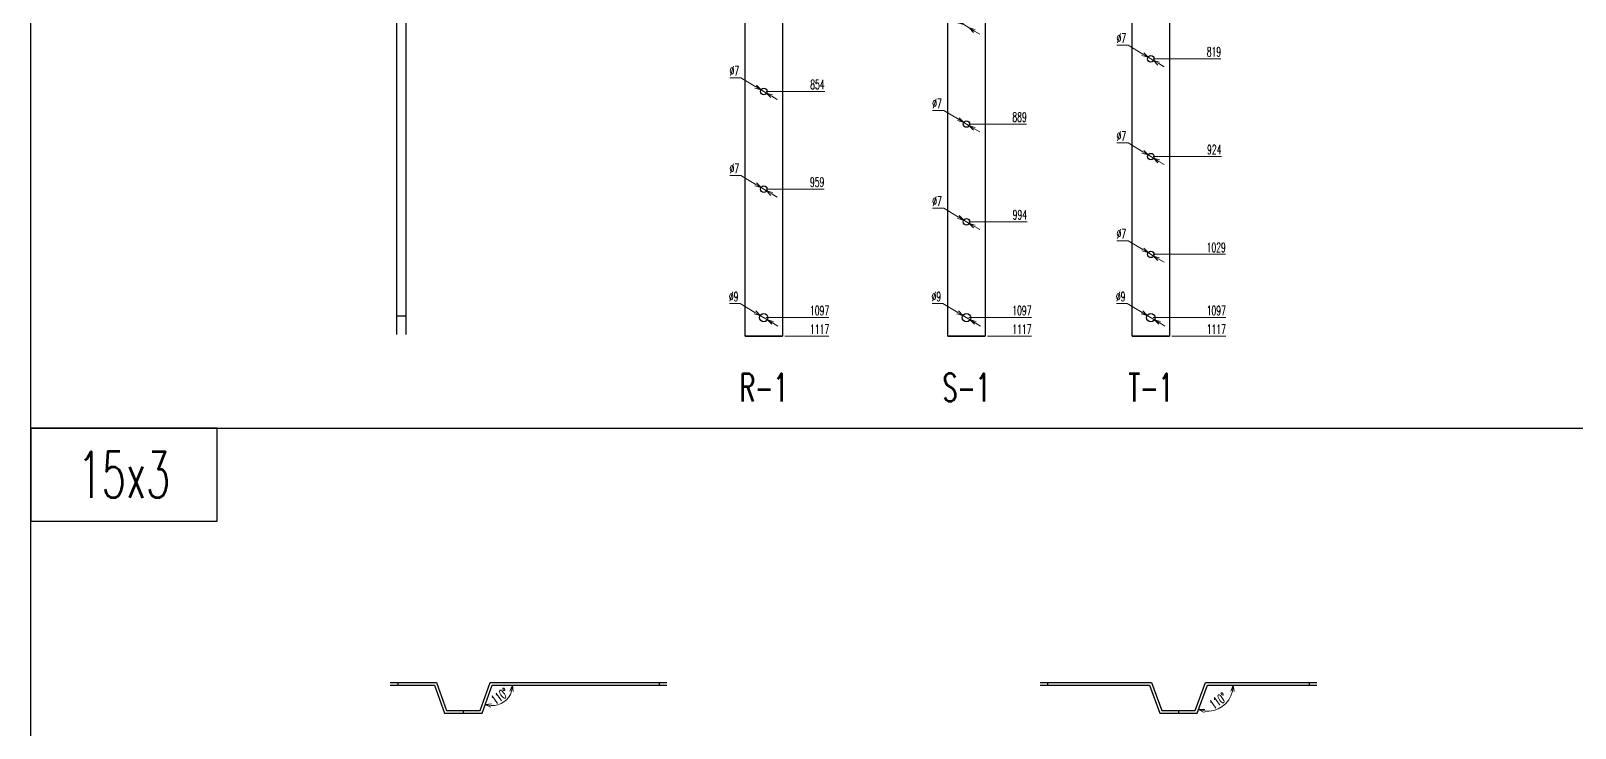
# Model space of a CAD drawing. Header units: millimetres. Extents: x 173893 to 258446, y -176540 to -123824.
# Drawn here: x 191139 to 192798, y -169315 to -168566 of the extents above; entities that cross this region are included whole.
import ezdxf
from ezdxf.enums import TextEntityAlignment as Align

# ---------------------------------------------------------------- set-up
doc = ezdxf.new("R2010")
doc.units = ezdxf.units.MM
doc.header["$LTSCALE"] = 3
doc.layers.add('@.DM. NÉT CHÍNH', color=7, linetype='Continuous')
doc.styles.add('Ann_w01', font='romans.shx', dxfattribs={"width": 0.6, "bigfont": 'chineset.shx'})
doc.dimstyles.new('Dim 01_SC05', dxfattribs={"dimscale": 5, "dimtxt": 2, "dimasz": 1.3, "dimexe": 0.5, "dimexo": 0.5, "dimgap": 0.5, "dimtad": 1, "dimtoh": 1, "dimdec": 1, "dimzin": 12, "dimdsep": 46, "dimtxsty": 'Ann_w01', "dimblk": 'OPEN30', "dimcen": 1.5, "dimclrd": 6, "dimclre": 6, "dimclrt": 3, "dimadec": 1, "dimazin": 3, "dimtm": 1e-09, "dimtfac": 1, "dimtdec": 1, "dimtmove": 0, "dimatfit": 3, "dimldrblk": 'OPEN30', "dimfxl": 1, "dimtolj": 1, "dimlwd": 20, "dimlwe": 20, "dimarcsym": 0})

# ---------------------------------------------------------------- blocks, each defined once
blk = doc.blocks.new('*D666')
at = {"layer": '@.DM. NÉT CHÍNH', "color": 6, "linetype": 'Continuous', "lineweight": 20, "transparency": 16777216}
blk.add_line((191948.8, -168893.8), (191996.3, -168893.8), dxfattribs=at)
at = {"layer": 'Defpoints', "color": 0, "linetype": 'Continuous', "transparency": 16777216}
for p in [(191926.3, -167776.8), (191946.3, -168893.8), (191973.5, -168893.8)]:
    blk.add_point(p, dxfattribs=at)
at = {"layer": '@.DM. NÉT CHÍNH', "color": 3, "linetype": 'Continuous', "transparency": 16777216, "insert": (191986.2, -168886.3), "char_height": 10, "attachment_point": 5, "style": 'Ann_w01'}
blk.add_mtext('\\A1;1117', dxfattribs=at)
blk = doc.blocks.new('_Open30')
at = {"color": 0, "linetype": 'ByBlock', "lineweight": -2}
for p, q in [((-1, 0.27), (0, 0)), ((0, 0), (-1, -0.27)), ((0, 0), (-1, 0))]:
    blk.add_line(p, q, dxfattribs=at)
blk = doc.blocks.new('*D667')
at = {"layer": '@.DM. NÉT CHÍNH', "color": 6, "linetype": 'Continuous', "lineweight": 20, "transparency": 16777216}
blk.add_line((191928.8, -168873.8), (191996.3, -168873.8), dxfattribs=at)
at = {"layer": 'Defpoints', "color": 0, "linetype": 'Continuous', "transparency": 16777216}
for p in [(191926.3, -167776.8), (191926.3, -168873.8), (191973.5, -168873.8)]:
    blk.add_point(p, dxfattribs=at)
at = {"layer": '@.DM. NÉT CHÍNH', "color": 3, "linetype": 'Continuous', "transparency": 16777216, "insert": (191986.2, -168866.3), "char_height": 10, "attachment_point": 5, "style": 'Ann_w01'}
blk.add_mtext('\\A1;1097', dxfattribs=at)
blk = doc.blocks.new('*D668')
at = {"layer": '@.DM. NÉT CHÍNH', "color": 6, "linetype": 'Continuous', "lineweight": 20, "transparency": 16777216}
blk.add_line((191928.8, -168735.8), (191991.2, -168735.8), dxfattribs=at)
at = {"layer": 'Defpoints', "color": 0, "linetype": 'Continuous', "transparency": 16777216}
for p in [(191926.3, -167776.8), (191926.3, -168735.8), (191973.5, -168735.8)]:
    blk.add_point(p, dxfattribs=at)
at = {"layer": '@.DM. NÉT CHÍNH', "color": 3, "linetype": 'Continuous', "transparency": 16777216, "insert": (191983.6, -168728.3), "char_height": 10, "attachment_point": 5, "style": 'Ann_w01'}
blk.add_mtext('\\A1;959', dxfattribs=at)
blk = doc.blocks.new('*D669')
at = {"layer": '@.DM. NÉT CHÍNH', "color": 6, "linetype": 'Continuous', "lineweight": 20, "transparency": 16777216}
blk.add_line((191928.8, -168630.8), (191991.8, -168630.8), dxfattribs=at)
at = {"layer": 'Defpoints', "color": 0, "linetype": 'Continuous', "transparency": 16777216}
for p in [(191926.3, -167776.8), (191926.3, -168630.8), (191973.5, -168630.8)]:
    blk.add_point(p, dxfattribs=at)
at = {"layer": '@.DM. NÉT CHÍNH', "color": 3, "linetype": 'Continuous', "transparency": 16777216, "insert": (191983.9, -168623.3), "char_height": 10, "attachment_point": 5, "style": 'Ann_w01'}
blk.add_mtext('\\A1;854', dxfattribs=at)
blk = doc.blocks.new('*D681')
at = {"layer": '@.DM. NÉT CHÍNH', "color": 6, "linetype": 'Continuous', "lineweight": 20, "transparency": 16777216}
blk.add_line((192166.5, -168893.8), (192213.7, -168893.8), dxfattribs=at)
at = {"layer": 'Defpoints', "color": 0, "linetype": 'Continuous', "transparency": 16777216}
for p in [(192144, -167776.8), (192164, -168893.8), (192190.9, -168893.8)]:
    blk.add_point(p, dxfattribs=at)
at = {"layer": '@.DM. NÉT CHÍNH', "color": 3, "linetype": 'Continuous', "transparency": 16777216, "insert": (192203.5, -168886.3), "char_height": 10, "attachment_point": 5, "style": 'Ann_w01'}
blk.add_mtext('\\A1;1117', dxfattribs=at)
blk = doc.blocks.new('*D682')
at = {"layer": '@.DM. NÉT CHÍNH', "color": 6, "linetype": 'Continuous', "lineweight": 20, "transparency": 16777216}
blk.add_line((192146.5, -168873.8), (192213.7, -168873.8), dxfattribs=at)
at = {"layer": 'Defpoints', "color": 0, "linetype": 'Continuous', "transparency": 16777216}
for p in [(192144, -167776.8), (192144, -168873.8), (192190.9, -168873.8)]:
    blk.add_point(p, dxfattribs=at)
at = {"layer": '@.DM. NÉT CHÍNH', "color": 3, "linetype": 'Continuous', "transparency": 16777216, "insert": (192203.5, -168866.3), "char_height": 10, "attachment_point": 5, "style": 'Ann_w01'}
blk.add_mtext('\\A1;1097', dxfattribs=at)
blk = doc.blocks.new('*D683')
at = {"layer": '@.DM. NÉT CHÍNH', "color": 6, "linetype": 'Continuous', "lineweight": 20, "transparency": 16777216}
blk.add_line((192146.5, -168770.8), (192209.1, -168770.8), dxfattribs=at)
at = {"layer": 'Defpoints', "color": 0, "linetype": 'Continuous', "transparency": 16777216}
for p in [(192144, -167776.8), (192144, -168770.8), (192190.9, -168770.8)]:
    blk.add_point(p, dxfattribs=at)
at = {"layer": '@.DM. NÉT CHÍNH', "color": 3, "linetype": 'Continuous', "transparency": 16777216, "insert": (192201.3, -168763.3), "char_height": 10, "attachment_point": 5, "style": 'Ann_w01'}
blk.add_mtext('\\A1;994', dxfattribs=at)
blk = doc.blocks.new('*D684')
at = {"layer": '@.DM. NÉT CHÍNH', "color": 6, "linetype": 'Continuous', "lineweight": 20, "transparency": 16777216}
blk.add_line((192146.5, -168665.8), (192208.5, -168665.8), dxfattribs=at)
at = {"layer": 'Defpoints', "color": 0, "linetype": 'Continuous', "transparency": 16777216}
for p in [(192144, -167776.8), (192144, -168665.8), (192190.9, -168665.8)]:
    blk.add_point(p, dxfattribs=at)
at = {"layer": '@.DM. NÉT CHÍNH', "color": 3, "linetype": 'Continuous', "transparency": 16777216, "insert": (192201, -168658.3), "char_height": 10, "attachment_point": 5, "style": 'Ann_w01'}
blk.add_mtext('\\A1;889', dxfattribs=at)
blk = doc.blocks.new('*D696')
at = {"layer": '@.DM. NÉT CHÍNH', "color": 6, "linetype": 'Continuous', "lineweight": 20, "transparency": 16777216}
blk.add_line((192364.5, -168893.8), (192422.5, -168893.8), dxfattribs=at)
at = {"layer": 'Defpoints', "color": 0, "linetype": 'Continuous', "transparency": 16777216}
for p in [(192342, -167776.8), (192362, -168893.8), (192399.7, -168893.8)]:
    blk.add_point(p, dxfattribs=at)
at = {"layer": '@.DM. NÉT CHÍNH', "color": 3, "linetype": 'Continuous', "transparency": 16777216, "insert": (192412.3, -168886.3), "char_height": 10, "attachment_point": 5, "style": 'Ann_w01'}
blk.add_mtext('\\A1;1117', dxfattribs=at)
blk = doc.blocks.new('*D697')
at = {"layer": '@.DM. NÉT CHÍNH', "color": 6, "linetype": 'Continuous', "lineweight": 20, "transparency": 16777216}
blk.add_line((192344.5, -168873.8), (192422.5, -168873.8), dxfattribs=at)
at = {"layer": 'Defpoints', "color": 0, "linetype": 'Continuous', "transparency": 16777216}
for p in [(192342, -167776.8), (192342, -168873.8), (192399.7, -168873.8)]:
    blk.add_point(p, dxfattribs=at)
at = {"layer": '@.DM. NÉT CHÍNH', "color": 3, "linetype": 'Continuous', "transparency": 16777216, "insert": (192412.3, -168866.3), "char_height": 10, "attachment_point": 5, "style": 'Ann_w01'}
blk.add_mtext('\\A1;1097', dxfattribs=at)
blk = doc.blocks.new('*D698')
at = {"layer": '@.DM. NÉT CHÍNH', "color": 6, "linetype": 'Continuous', "lineweight": 20, "transparency": 16777216}
blk.add_line((192344.5, -168805.8), (192422.2, -168805.8), dxfattribs=at)
at = {"layer": 'Defpoints', "color": 0, "linetype": 'Continuous', "transparency": 16777216}
for p in [(192342, -167776.8), (192342, -168805.8), (192399.7, -168805.8)]:
    blk.add_point(p, dxfattribs=at)
at = {"layer": '@.DM. NÉT CHÍNH', "color": 3, "linetype": 'Continuous', "transparency": 16777216, "insert": (192412.2, -168798.3), "char_height": 10, "attachment_point": 5, "style": 'Ann_w01'}
blk.add_mtext('\\A1;1029', dxfattribs=at)
blk = doc.blocks.new('*D699')
at = {"layer": '@.DM. NÉT CHÍNH', "color": 6, "linetype": 'Continuous', "lineweight": 20, "transparency": 16777216}
blk.add_line((192344.5, -168700.8), (192417.9, -168700.8), dxfattribs=at)
at = {"layer": 'Defpoints', "color": 0, "linetype": 'Continuous', "transparency": 16777216}
for p in [(192342, -167776.8), (192342, -168700.8), (192399.7, -168700.8)]:
    blk.add_point(p, dxfattribs=at)
at = {"layer": '@.DM. NÉT CHÍNH', "color": 3, "linetype": 'Continuous', "transparency": 16777216, "insert": (192410.1, -168693.3), "char_height": 10, "attachment_point": 5, "style": 'Ann_w01'}
blk.add_mtext('\\A1;924', dxfattribs=at)
blk = doc.blocks.new('*D700')
at = {"layer": '@.DM. NÉT CHÍNH', "color": 6, "linetype": 'Continuous', "lineweight": 20, "transparency": 16777216}
blk.add_line((192344.5, -168595.8), (192417.3, -168595.8), dxfattribs=at)
at = {"layer": 'Defpoints', "color": 0, "linetype": 'Continuous', "transparency": 16777216}
for p in [(192342, -167776.8), (192342, -168595.8), (192399.7, -168595.8)]:
    blk.add_point(p, dxfattribs=at)
at = {"layer": '@.DM. NÉT CHÍNH', "color": 3, "linetype": 'Continuous', "transparency": 16777216, "insert": (192409.8, -168588.3), "char_height": 10, "attachment_point": 5, "style": 'Ann_w01'}
blk.add_mtext('\\A1;819', dxfattribs=at)
blk = doc.blocks.new('*D711')
at = {"layer": '@.DM. NÉT CHÍNH', "color": 6, "linetype": 'Continuous', "lineweight": 20, "transparency": 16777216}
for p, q in [((192305.6, -168791.2), (192317.5, -168791.2)), ((192317.5, -168791.2), (192333.4, -168800.7)), ((192345, -168807.6), (192339, -168804)), ((192350.6, -168810.9), (192356.2, -168814.3))]:
    blk.add_line(p, q, dxfattribs=at)
at = {"layer": 'Defpoints', "color": 0, "linetype": 'Continuous', "transparency": 16777216}
for p in [(192339, -168804), (192345, -168807.6)]:
    blk.add_point(p, dxfattribs=at)
at = {"layer": '@.DM. NÉT CHÍNH', "color": 6, "linetype": 'Continuous', "lineweight": 20, "transparency": 16777216, "xscale": 6.5, "yscale": 6.5, "zscale": 6.5}
for p, rotation in [((192339, -168804), 329.2399760112503), ((192345, -168807.6), 149.2399760112503)]:
    blk.add_blockref('_Open30', p, dxfattribs=dict(at, rotation=rotation))
at = {"layer": '@.DM. NÉT CHÍNH', "color": 3, "linetype": 'Continuous', "transparency": 16777216, "insert": (192310.3, -168783.7), "char_height": 10, "attachment_point": 5, "style": 'Ann_w01'}
blk.add_mtext('\\A1;∅7', dxfattribs=at)
blk = doc.blocks.new('*D712')
at = {"layer": '@.DM. NÉT CHÍNH', "color": 6, "linetype": 'Continuous', "lineweight": 20, "transparency": 16777216}
for p, q in [((192305.6, -168686.2), (192317.5, -168686.2)), ((192317.5, -168686.2), (192333.4, -168695.7)), ((192345, -168702.6), (192339, -168699)), ((192350.6, -168705.9), (192356.2, -168709.3))]:
    blk.add_line(p, q, dxfattribs=at)
at = {"layer": 'Defpoints', "color": 0, "linetype": 'Continuous', "transparency": 16777216}
for p in [(192339, -168699), (192345, -168702.6)]:
    blk.add_point(p, dxfattribs=at)
at = {"layer": '@.DM. NÉT CHÍNH', "color": 6, "linetype": 'Continuous', "lineweight": 20, "transparency": 16777216, "xscale": 6.5, "yscale": 6.5, "zscale": 6.5}
for p, rotation in [((192339, -168699), 329.2399760123079), ((192345, -168702.6), 149.2399760123079)]:
    blk.add_blockref('_Open30', p, dxfattribs=dict(at, rotation=rotation))
at = {"layer": '@.DM. NÉT CHÍNH', "color": 3, "linetype": 'Continuous', "transparency": 16777216, "insert": (192310.3, -168678.7), "char_height": 10, "attachment_point": 5, "style": 'Ann_w01'}
blk.add_mtext('\\A1;∅7', dxfattribs=at)
blk = doc.blocks.new('*D713')
at = {"layer": '@.DM. NÉT CHÍNH', "color": 6, "linetype": 'Continuous', "lineweight": 20, "transparency": 16777216}
for p, q in [((192305.6, -168581.2), (192317.5, -168581.2)), ((192317.5, -168581.2), (192333.4, -168590.7)), ((192345, -168597.6), (192339, -168594)), ((192350.6, -168600.9), (192356.2, -168604.3))]:
    blk.add_line(p, q, dxfattribs=at)
at = {"layer": 'Defpoints', "color": 0, "linetype": 'Continuous', "transparency": 16777216}
for p in [(192339, -168594), (192345, -168597.6)]:
    blk.add_point(p, dxfattribs=at)
at = {"layer": '@.DM. NÉT CHÍNH', "color": 6, "linetype": 'Continuous', "lineweight": 20, "transparency": 16777216, "xscale": 6.5, "yscale": 6.5, "zscale": 6.5}
for p, rotation in [((192339, -168594), 329.2399760125955), ((192345, -168597.6), 149.2399760125955)]:
    blk.add_blockref('_Open30', p, dxfattribs=dict(at, rotation=rotation))
at = {"layer": '@.DM. NÉT CHÍNH', "color": 3, "linetype": 'Continuous', "transparency": 16777216, "insert": (192310.3, -168573.7), "char_height": 10, "attachment_point": 5, "style": 'Ann_w01'}
blk.add_mtext('\\A1;∅7', dxfattribs=at)
blk = doc.blocks.new('*D720')
at = {"layer": '@.DM. NÉT CHÍNH', "color": 6, "linetype": 'Continuous', "lineweight": 20, "transparency": 16777216}
for p, q in [((192107.6, -168756.2), (192119.5, -168756.2)), ((192119.5, -168756.2), (192135.4, -168765.7)), ((192147, -168772.6), (192141, -168769)), ((192152.6, -168775.9), (192158.2, -168779.3))]:
    blk.add_line(p, q, dxfattribs=at)
at = {"layer": 'Defpoints', "color": 0, "linetype": 'Continuous', "transparency": 16777216}
for p in [(192141, -168769), (192147, -168772.6)]:
    blk.add_point(p, dxfattribs=at)
at = {"layer": '@.DM. NÉT CHÍNH', "color": 6, "linetype": 'Continuous', "lineweight": 20, "transparency": 16777216, "xscale": 6.5, "yscale": 6.5, "zscale": 6.5}
for p, rotation in [((192141, -168769), 329.239976012956), ((192147, -168772.6), 149.239976012956)]:
    blk.add_blockref('_Open30', p, dxfattribs=dict(at, rotation=rotation))
at = {"layer": '@.DM. NÉT CHÍNH', "color": 3, "linetype": 'Continuous', "transparency": 16777216, "insert": (192112.3, -168748.7), "char_height": 10, "attachment_point": 5, "style": 'Ann_w01'}
blk.add_mtext('\\A1;∅7', dxfattribs=at)
blk = doc.blocks.new('*D721')
at = {"layer": '@.DM. NÉT CHÍNH', "color": 6, "linetype": 'Continuous', "lineweight": 20, "transparency": 16777216}
for p, q in [((192107.6, -168651.2), (192119.5, -168651.2)), ((192119.5, -168651.2), (192135.4, -168660.7)), ((192147, -168667.6), (192141, -168664)), ((192152.6, -168670.9), (192158.2, -168674.3))]:
    blk.add_line(p, q, dxfattribs=at)
at = {"layer": 'Defpoints', "color": 0, "linetype": 'Continuous', "transparency": 16777216}
for p in [(192141, -168664), (192147, -168667.6)]:
    blk.add_point(p, dxfattribs=at)
at = {"layer": '@.DM. NÉT CHÍNH', "color": 6, "linetype": 'Continuous', "lineweight": 20, "transparency": 16777216, "xscale": 6.5, "yscale": 6.5, "zscale": 6.5}
for p, rotation in [((192141, -168664), 329.2399760134044), ((192147, -168667.6), 149.2399760134044)]:
    blk.add_blockref('_Open30', p, dxfattribs=dict(at, rotation=rotation))
at = {"layer": '@.DM. NÉT CHÍNH', "color": 3, "linetype": 'Continuous', "transparency": 16777216, "insert": (192112.3, -168643.7), "char_height": 10, "attachment_point": 5, "style": 'Ann_w01'}
blk.add_mtext('\\A1;∅7', dxfattribs=at)
blk = doc.blocks.new('*D722')
at = {"layer": '@.DM. NÉT CHÍNH', "color": 6, "linetype": 'Continuous', "lineweight": 20, "transparency": 16777216}
for p, q in [((192107.6, -168546.2), (192119.5, -168546.2)), ((192119.5, -168546.2), (192135.4, -168555.7)), ((192147, -168562.6), (192141, -168559)), ((192152.6, -168565.9), (192158.2, -168569.3))]:
    blk.add_line(p, q, dxfattribs=at)
at = {"layer": 'Defpoints', "color": 0, "linetype": 'Continuous', "transparency": 16777216}
for p in [(192141, -168559), (192147, -168562.6)]:
    blk.add_point(p, dxfattribs=at)
at = {"layer": '@.DM. NÉT CHÍNH', "color": 6, "linetype": 'Continuous', "lineweight": 20, "transparency": 16777216, "xscale": 6.5, "yscale": 6.5, "zscale": 6.5}
for p, rotation in [((192141, -168559), 329.239976010841), ((192147, -168562.6), 149.2399760108409)]:
    blk.add_blockref('_Open30', p, dxfattribs=dict(at, rotation=rotation))
at = {"layer": '@.DM. NÉT CHÍNH', "color": 3, "linetype": 'Continuous', "transparency": 16777216, "insert": (192112.3, -168538.7), "char_height": 10, "attachment_point": 5, "style": 'Ann_w01'}
blk.add_mtext('\\A1;∅7', dxfattribs=at)
blk = doc.blocks.new('*D729')
at = {"layer": '@.DM. NÉT CHÍNH', "color": 6, "linetype": 'Continuous', "lineweight": 20, "transparency": 16777216}
for p, q in [((191889.9, -168721.2), (191901.8, -168721.2)), ((191901.8, -168721.2), (191917.7, -168730.7)), ((191929.3, -168737.6), (191923.3, -168734)), ((191934.9, -168740.9), (191940.5, -168744.3))]:
    blk.add_line(p, q, dxfattribs=at)
at = {"layer": 'Defpoints', "color": 0, "linetype": 'Continuous', "transparency": 16777216}
for p in [(191923.3, -168734), (191929.3, -168737.6)]:
    blk.add_point(p, dxfattribs=at)
at = {"layer": '@.DM. NÉT CHÍNH', "color": 6, "linetype": 'Continuous', "lineweight": 20, "transparency": 16777216, "xscale": 6.5, "yscale": 6.5, "zscale": 6.5}
for p, rotation in [((191923.3, -168734), 329.2399760130828), ((191929.3, -168737.6), 149.2399760130828)]:
    blk.add_blockref('_Open30', p, dxfattribs=dict(at, rotation=rotation))
at = {"layer": '@.DM. NÉT CHÍNH', "color": 3, "linetype": 'Continuous', "transparency": 16777216, "insert": (191894.6, -168713.7), "char_height": 10, "attachment_point": 5, "style": 'Ann_w01'}
blk.add_mtext('\\A1;∅7', dxfattribs=at)
blk = doc.blocks.new('*D730')
at = {"layer": '@.DM. NÉT CHÍNH', "color": 6, "linetype": 'Continuous', "lineweight": 20, "transparency": 16777216}
for p, q in [((191889.9, -168616.2), (191901.8, -168616.2)), ((191901.8, -168616.2), (191917.7, -168625.7)), ((191929.3, -168632.6), (191923.3, -168629)), ((191934.9, -168635.9), (191940.5, -168639.3))]:
    blk.add_line(p, q, dxfattribs=at)
at = {"layer": 'Defpoints', "color": 0, "linetype": 'Continuous', "transparency": 16777216}
for p in [(191923.3, -168629), (191929.3, -168632.6)]:
    blk.add_point(p, dxfattribs=at)
at = {"layer": '@.DM. NÉT CHÍNH', "color": 6, "linetype": 'Continuous', "lineweight": 20, "transparency": 16777216, "xscale": 6.5, "yscale": 6.5, "zscale": 6.5}
for p, rotation in [((191923.3, -168629), 329.2399760123079), ((191929.3, -168632.6), 149.2399760123079)]:
    blk.add_blockref('_Open30', p, dxfattribs=dict(at, rotation=rotation))
at = {"layer": '@.DM. NÉT CHÍNH', "color": 3, "linetype": 'Continuous', "transparency": 16777216, "insert": (191894.6, -168608.7), "char_height": 10, "attachment_point": 5, "style": 'Ann_w01'}
blk.add_mtext('\\A1;∅7', dxfattribs=at)
blk = doc.blocks.new('*D739')
at = {"layer": '@.DM. NÉT CHÍNH', "color": 6, "linetype": 'Continuous', "lineweight": 20, "transparency": 16777216}
for p, q in [((192305, -168858.7), (192316.7, -168858.7)), ((192316.7, -168858.7), (192332.6, -168868.2)), ((192345.9, -168876.1), (192338.2, -168871.5)), ((192351.5, -168879.4), (192357.1, -168882.8))]:
    blk.add_line(p, q, dxfattribs=at)
at = {"layer": 'Defpoints', "color": 0, "linetype": 'Continuous', "transparency": 16777216}
for p in [(192338.2, -168871.5), (192345.9, -168876.1)]:
    blk.add_point(p, dxfattribs=at)
at = {"layer": '@.DM. NÉT CHÍNH', "color": 6, "linetype": 'Continuous', "lineweight": 20, "transparency": 16777216, "xscale": 6.5, "yscale": 6.5, "zscale": 6.5}
for p, rotation in [((192338.2, -168871.5), 329.2399760118589), ((192345.9, -168876.1), 149.2399760118589)]:
    blk.add_blockref('_Open30', p, dxfattribs=dict(at, rotation=rotation))
at = {"layer": '@.DM. NÉT CHÍNH', "color": 3, "linetype": 'Continuous', "transparency": 16777216, "insert": (192309.6, -168851.2), "char_height": 10, "attachment_point": 5, "style": 'Ann_w01'}
blk.add_mtext('\\A1;∅9', dxfattribs=at)
blk = doc.blocks.new('*D741')
at = {"layer": '@.DM. NÉT CHÍNH', "color": 6, "linetype": 'Continuous', "lineweight": 20, "transparency": 16777216}
for p, q in [((192107, -168858.7), (192118.7, -168858.7)), ((192118.7, -168858.7), (192134.6, -168868.2)), ((192147.9, -168876.1), (192140.1, -168871.5)), ((192153.5, -168879.4), (192159, -168882.8))]:
    blk.add_line(p, q, dxfattribs=at)
at = {"layer": 'Defpoints', "color": 0, "linetype": 'Continuous', "transparency": 16777216}
for p in [(192140.1, -168871.5), (192147.9, -168876.1)]:
    blk.add_point(p, dxfattribs=at)
at = {"layer": '@.DM. NÉT CHÍNH', "color": 6, "linetype": 'Continuous', "lineweight": 20, "transparency": 16777216, "xscale": 6.5, "yscale": 6.5, "zscale": 6.5}
for p, rotation in [((192140.1, -168871.5), 329.2399760116087), ((192147.9, -168876.1), 149.2399760116088)]:
    blk.add_blockref('_Open30', p, dxfattribs=dict(at, rotation=rotation))
at = {"layer": '@.DM. NÉT CHÍNH', "color": 3, "linetype": 'Continuous', "transparency": 16777216, "insert": (192111.6, -168851.2), "char_height": 10, "attachment_point": 5, "style": 'Ann_w01'}
blk.add_mtext('\\A1;∅9', dxfattribs=at)
blk = doc.blocks.new('*D743')
at = {"layer": '@.DM. NÉT CHÍNH', "color": 6, "linetype": 'Continuous', "lineweight": 20, "transparency": 16777216}
for p, q in [((191889.3, -168858.7), (191900.9, -168858.7)), ((191900.9, -168858.7), (191916.8, -168868.2)), ((191930.2, -168876.1), (191922.4, -168871.5)), ((191935.7, -168879.4), (191941.3, -168882.8))]:
    blk.add_line(p, q, dxfattribs=at)
at = {"layer": 'Defpoints', "color": 0, "linetype": 'Continuous', "transparency": 16777216}
for p in [(191922.4, -168871.5), (191930.2, -168876.1)]:
    blk.add_point(p, dxfattribs=at)
at = {"layer": '@.DM. NÉT CHÍNH', "color": 6, "linetype": 'Continuous', "lineweight": 20, "transparency": 16777216, "xscale": 6.5, "yscale": 6.5, "zscale": 6.5}
for p, rotation in [((191922.4, -168871.5), 329.2399760118931), ((191930.2, -168876.1), 149.2399760118931)]:
    blk.add_blockref('_Open30', p, dxfattribs=dict(at, rotation=rotation))
at = {"layer": '@.DM. NÉT CHÍNH', "color": 3, "linetype": 'Continuous', "transparency": 16777216, "insert": (191893.9, -168851.2), "char_height": 10, "attachment_point": 5, "style": 'Ann_w01'}
blk.add_mtext('\\A1;∅9', dxfattribs=at)
blk = doc.blocks.new('*D4282')
at = {"layer": '@.DM. NÉT CHÍNH', "color": 6, "linetype": 'Continuous', "lineweight": 20, "transparency": 16777216}
blk.add_arc((191634.6, -169268.8), 21.8, 267.1724, 342.8276, dxfattribs=at)
at = {"layer": 'Defpoints', "color": 0, "linetype": 'Continuous', "transparency": 16777216}
for p in [(191634.6, -169268.8), (191634.6, -169268.8), (191822.1, -169268.8), (191640.8, -169289.7), (191623.7, -169298.8)]:
    blk.add_point(p, dxfattribs=at)
at = {"layer": '@.DM. NÉT CHÍNH', "color": 6, "linetype": 'Continuous', "lineweight": 20, "transparency": 16777216, "xscale": 6.5, "yscale": 6.5, "zscale": 6.5}
for p, rotation in [((191656.3, -169268.8), 81.41378470728868), ((191627.1, -169289.3), 168.58621529269)]:
    blk.add_blockref('_Open30', p, dxfattribs=dict(at, rotation=rotation))
at = {"layer": '@.DM. NÉT CHÍNH', "color": 3, "linetype": 'Continuous', "transparency": 16777216, "insert": (191642.8, -169280.5), "char_height": 10, "attachment_point": 5, "rotation": 35, "style": 'Ann_w01'}
blk.add_mtext('\\A1;110°', dxfattribs=at)
blk = doc.blocks.new('*D4283')
at = {"layer": '@.DM. NÉT CHÍNH', "color": 6, "linetype": 'Continuous', "lineweight": 20, "transparency": 16777216}
blk.add_arc((192402.7, -169268.8), 27.8, 263.4254, 346.5746, dxfattribs=at)
at = {"layer": 'Defpoints', "color": 0, "linetype": 'Continuous', "transparency": 16777216}
for p in [(192402.7, -169268.8), (192402.7, -169268.8), (192520.2, -169268.8), (192410.7, -169295.4), (192391.8, -169298.8)]:
    blk.add_point(p, dxfattribs=at)
at = {"layer": '@.DM. NÉT CHÍNH', "color": 6, "linetype": 'Continuous', "lineweight": 20, "transparency": 16777216, "xscale": 6.5, "yscale": 6.5, "zscale": 6.5}
for p, rotation in [((192430.5, -169268.8), 83.28732178468887), ((192393.2, -169294.9), 166.7126782152862)]:
    blk.add_blockref('_Open30', p, dxfattribs=dict(at, rotation=rotation))
at = {"layer": '@.DM. NÉT CHÍNH', "color": 3, "linetype": 'Continuous', "transparency": 16777216, "insert": (192414.3, -169285.4), "char_height": 10, "attachment_point": 5, "rotation": 35, "style": 'Ann_w01'}
blk.add_mtext('\\A1;110°', dxfattribs=at)

msp = doc.modelspace()

# ---------------------------------------------------------------- linework, layer by layer
at = {"color": 1}
msp.add_line((191906.3, -168893.82), (191946.3, -168893.82), dxfattribs=at)
at = {"color": 2}
for p, q in [((192124.01, -168893.82), (192164.01, -168893.82)), ((192231.19, -169265.8), (192231.19, -169268.8)), ((192512.18, -169265.8), (192512.18, -169268.8)), ((192371.68, -169295.8), (192371.68, -169298.8))]:
    msp.add_line(p, q, dxfattribs=at)
at = {"color": 4}
msp.add_line((192322.02, -168893.82), (192362.02, -168893.82), dxfattribs=at)
at = {"color": 1}
for points in [[(191906.3, -168893.82), (191906.3, -167776.82), (191946.3, -167776.82), (191946.3, -168893.82)], [(191906.3, -168893.82), (191906.3, -167818.82), (191946.3, -167818.82), (191946.3, -168893.82)], [(191906.3, -168893.82), (191906.3, -167868.82), (191946.3, -167868.82), (191946.3, -168893.82)]]:
    msp.add_lwpolyline(points, close=True, dxfattribs=at)
at = {"color": 2}
for points in [[(192124.01, -168893.82), (192124.01, -167776.82), (192164.01, -167776.82), (192164.01, -168893.82)], [(192124.01, -168893.82), (192124.01, -167818.82), (192164.01, -167818.82), (192164.01, -168893.82)], [(192124.01, -168893.82), (192124.01, -167868.82), (192164.01, -167868.82), (192164.01, -168893.82)]]:
    msp.add_lwpolyline(points, close=True, dxfattribs=at)
at = {"color": 4}
for points in [[(192322.02, -168893.82), (192322.02, -167776.82), (192362.02, -167776.82), (192362.02, -168893.82)], [(192322.02, -168893.82), (192322.02, -167818.82), (192362.02, -167818.82), (192362.02, -168893.82)], [(192322.02, -168893.82), (192322.02, -167868.82), (192362.02, -167868.82), (192362.02, -168893.82)]]:
    msp.add_lwpolyline(points, close=True, dxfattribs=at)
msp.add_lwpolyline([(191139.08, -169092.55), (191339.08, -169092.55), (191339.08, -168992.55), (191139.08, -168992.55)], close=True)
at = {"color": 2}
for points in [[(192223.19, -169265.8), (192342.76, -169265.8), (192353.68, -169295.8), (192389.68, -169295.8), (192400.6, -169265.8), (192520.18, -169265.8)], [(192223.19, -169268.8), (192340.66, -169268.8), (192351.58, -169298.8), (192391.78, -169298.8), (192402.7, -169268.8), (192520.18, -169268.8)]]:
    msp.add_lwpolyline(points, dxfattribs=at)
at = {"color": 4}
for centre, radius in [((192342.02, -168595.82), 3.5), ((192342.02, -168700.82), 3.5), ((192342.02, -168805.82), 3.5), ((192342.02, -168873.82), 4.5)]:
    msp.add_circle(centre, radius, dxfattribs=at)
at = {"color": 1}
for centre, radius in [((191926.3, -168630.82), 3.5), ((191926.3, -168735.82), 3.5), ((191926.3, -168873.82), 4.5)]:
    msp.add_circle(centre, radius, dxfattribs=at)
at = {"color": 2}
for centre, radius in [((192144.01, -168665.82), 3.5), ((192144.01, -168770.82), 3.5), ((192144.01, -168873.82), 4.5)]:
    msp.add_circle(centre, radius, dxfattribs=at)
at = {"layer": '@.DM. NÉT CHÍNH', "linetype": 'Continuous'}
for p, q in [((191531.66, -168871.88), (191541.66, -168871.88)), ((191139.08, -168992.55), (194090.8, -168992.55))]:
    msp.add_line(p, q, dxfattribs=at)
at = {"layer": '@.DM. NÉT CHÍNH', "color": 1, "linetype": 'Continuous'}
for p, q in [((191533.06, -169265.8), (191533.06, -169268.8)), ((191814.06, -169265.8), (191814.06, -169268.8)), ((191603.56, -169295.8), (191603.56, -169298.8))]:
    msp.add_line(p, q, dxfattribs=at)
at = {"layer": '@.DM. NÉT CHÍNH', "linetype": 'Continuous'}
msp.add_lwpolyline([(191139.08, -167105.38), (196349.34, -167105.38), (196349.34, -171550.66), (191139.08, -171550.66)], close=True, dxfattribs=at)
at = {"layer": '@.DM. NÉT CHÍNH', "color": 1, "linetype": 'Continuous'}
for points in [[(191566.16, -167781.38), (191566.16, -167823.38), (191531.66, -167862.88), (191531.66, -168891.88)], [(191576.16, -167781.38), (191576.16, -167827.41), (191541.66, -167866.91), (191541.66, -168891.88)], [(191525.06, -169265.8), (191574.64, -169265.8), (191585.56, -169295.8), (191621.56, -169295.8), (191632.48, -169265.8), (191822.06, -169265.8)], [(191525.06, -169268.8), (191572.54, -169268.8), (191583.46, -169298.8), (191623.66, -169298.8), (191634.58, -169268.8), (191822.06, -169268.8)]]:
    msp.add_lwpolyline(points, dxfattribs=at)

# ---------------------------------------------------------------- texts
at = {"style": 'Ann_w01', "width": 0.6}
for s, p in [('R-1', (191926.3, -168948.82)), ('S-1', (192144.01, -168948.82)), ('T-1', (192342.02, -168948.82))]:
    msp.add_text(s, height=30, dxfattribs=at).set_placement(p, align=Align.MIDDLE_CENTER)
at = {"color": 1, "style": 'Ann_w01', "width": 0.6}
msp.add_text('15x3', height=50, dxfattribs=at).set_placement((191239.08, -169042.55), align=Align.MIDDLE_CENTER)

# ---------------------------------------------------------------- dimensions: what is measured, and where the dimension line sits
at = {"layer": '@.DM. NÉT CHÍNH', "linetype": 'Continuous'}
for feature_location, offset, origin, picture, middle in [((191946.3, -168893.82), (27.24, 0), (191926.3, -167776.82), '*D666', (191986.18, -168886.32)), ((191926.3, -168873.82), (47.24, 0), (191926.3, -167776.82), '*D667', (191986.18, -168866.32)), ((191926.3, -168735.82), (47.24, 0), (191926.3, -167776.82), '*D668', (191983.61, -168728.32)), ((191926.3, -168630.82), (47.24, 0), (191926.3, -167776.82), '*D669', (191983.89, -168623.32)), ((192164.01, -168893.82), (26.89, 0), (192144.01, -167776.82), '*D681', (192203.54, -168886.32)), ((192144.01, -168873.82), (46.89, 0), (192144.01, -167776.82), '*D682', (192203.54, -168866.32)), ((192144.01, -168770.82), (46.89, 0), (192144.01, -167776.82), '*D683', (192201.25, -168763.32)), ((192144.01, -168665.82), (46.89, 0), (192144.01, -167776.82), '*D684', (192200.97, -168658.32)), ((192362.02, -168893.82), (37.69, 0), (192342.02, -167776.82), '*D696', (192412.35, -168886.32)), ((192342.02, -168873.82), (57.69, 0), (192342.02, -167776.82), '*D697', (192412.35, -168866.32)), ((192342.02, -168805.82), (57.69, 0), (192342.02, -167776.82), '*D698', (192412.21, -168798.32)), ((192342.02, -168700.82), (57.69, 0), (192342.02, -167776.82), '*D699', (192410.06, -168693.32)), ((192342.02, -168595.82), (57.69, 0), (192342.02, -167776.82), '*D700', (192409.78, -168588.32))]:
    dim = msp.add_ordinate_dim(feature_location=feature_location, offset=offset, dtype=0, origin=origin, dimstyle='Dim 01_SC05', dxfattribs=at)
    dim.commit()
    dim.dimension.update_dxf_attribs({"geometry": picture, "text_midpoint": middle})
for p1, p2, picture, middle in [((192147.01, -168562.61), (192141, -168559.03), '*D722', (192112.3, -168546.24)), ((192345.03, -168597.61), (192339.01, -168594.03), '*D713', (192310.31, -168581.24)), ((191929.3, -168632.61), (191923.29, -168629.03), '*D730', (191894.59, -168616.24)), ((192147.01, -168667.61), (192141, -168664.03), '*D721', (192112.3, -168651.24)), ((192345.03, -168702.61), (192339.01, -168699.03), '*D712', (192310.31, -168686.24)), ((191929.3, -168737.61), (191923.29, -168734.03), '*D729', (191894.59, -168721.24)), ((192147.01, -168772.61), (192141, -168769.03), '*D720', (192112.3, -168756.24)), ((192345.03, -168807.61), (192339.01, -168804.03), '*D711', (192310.31, -168791.24)), ((191930.16, -168876.12), (191922.43, -168871.52), '*D743', (191893.87, -168858.73)), ((192147.87, -168876.12), (192140.14, -168871.52), '*D741', (192111.58, -168858.73)), ((192345.88, -168876.12), (192338.15, -168871.52), '*D739', (192309.6, -168858.73))]:
    dim = msp.add_diameter_dim_2p(p1=p1, p2=p2, dimstyle='Dim 01_SC05', dxfattribs=at)
    dim.commit()
    dim.dimension.update_dxf_attribs({"geometry": picture, "text_midpoint": middle, "dimtype": 163})
for base, line1, line2, picture, middle in [((191640.82, -169289.65), ((191634.58, -169268.8), (191822.06, -169268.8)), ((191623.66, -169298.8), (191634.58, -169268.8)), '*D4282', (191642.76, -169280.49)), ((192410.68, -169295.43), ((192402.7, -169268.8), (192520.18, -169268.8)), ((192391.78, -169298.8), (192402.7, -169268.8)), '*D4283', (192414.35, -169285.43))]:
    dim = msp.add_angular_dim_2l(base=base, line1=line1, line2=line2, dimstyle='Dim 01_SC05', dxfattribs=at)
    dim.commit()
    dim.dimension.update_dxf_attribs({"geometry": picture, "text_midpoint": middle})

doc.saveas('drawing.dxf')
